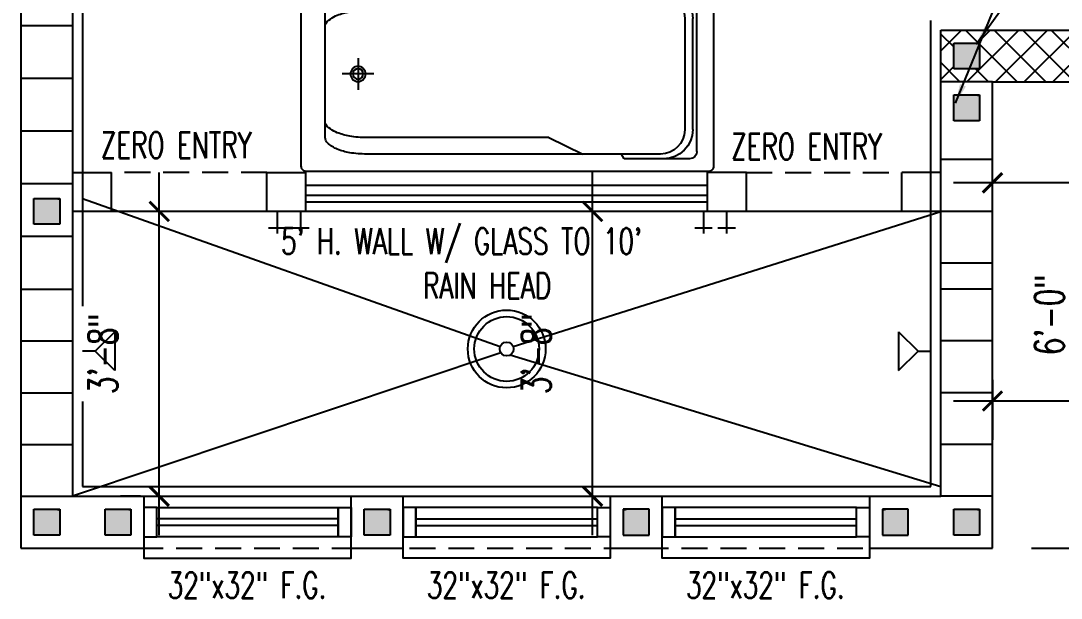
# Model space of a CAD drawing. Header units: inches. Extents: x -25328 to 8149, y -5530 to 4336.
# Drawn here: x -25318.6 to -25158, y 2865.6 to 2954.8 of the extents above; entities that cross this region are included whole.
import ezdxf

# ---------------------------------------------------------------- set-up
doc = ezdxf.new("R2010")
doc.units = ezdxf.units.IN
doc.header["$LTSCALE"] = 16
doc.header["$MEASUREMENT"] = 0
doc.linetypes.add('DASHDOT', pattern=[25.4, 12.7, -6.35, 0, -6.35])
doc.linetypes.add('HIDDEN', pattern=[0.375, 0.25, -0.125])
doc.layers.get('0').update_dxf_attribs({"linetype": 'CONTINUOUS'})
doc.layers.get('DEFPOINTS').update_dxf_attribs({"linetype": 'CONTINUOUS'})
doc.layers.add('AREA', color=7, linetype='HIDDEN', plot=False)
for name, color, linetype in [('B1_1', 6, 'CONTINUOUS'), ('B1_2', 4, 'CONTINUOUS'), ('B1_4', 5, 'CONTINUOUS'), ('BLOCK', 8, 'CONTINUOUS'), ('CELLS', 165, 'CONTINUOUS'), ('CONC', 3, 'CONTINUOUS'), ('COUNTER', 2, 'CONTINUOUS'), ('DIM', 5, 'CONTINUOUS'), ('DIMS', 5, 'CONTINUOUS'), ('DRY WALL', 8, 'CONTINUOUS'), ('FIXTURES', 2, 'CONTINUOUS'), ('TEXT', 11, 'CONTINUOUS'), ('WALLS EXT', 6, 'CONTINUOUS'), ('WALLS INT', 6, 'CONTINUOUS'), ('WINDOWS', 1, 'CONTINUOUS')]:
    doc.layers.add(name, color=color, linetype=linetype)
doc.styles.add('PAYTAS RM', font='romans.shx', dxfattribs={"width": 0.7, "height": 4.5})
doc.styles.add('PAYTS NOTES', font='romans.shx', dxfattribs={"width": 0.7, "height": 4.5})
doc.dimstyles.new('DIM- PAYTAS', dxfattribs={"dimscale": 48, "dimtxt": 0.1, "dimasz": 0.0625, "dimexe": 0.125, "dimexo": 0.125, "dimgap": 0.125, "dimtad": 1, "dimdec": 1, "dimzin": 3, "dimdsep": 46, "dimlunit": 4, "dimtxsty": 'PAYTAS RM', "dimblk": 'ARCHTICK', "dimcen": 0.09, "dimdle": 0.125, "dimclrd": 5, "dimclre": 5, "dimclrt": 11, "dimadec": 0, "dimazin": 0, "dimtfac": 1, "dimtdec": 1, "dimtofl": 0, "dimtmove": 2, "dimatfit": 3, "dimfxl": 0, "dimfrac": 2, "dimtolj": 1, "dimtzin": 3, "dimarcsym": 0})

# ---------------------------------------------------------------- blocks, each defined once
blk = doc.blocks.new('_ArchTick')
at = {"color": 0, "linetype": 'ByBlock', "const_width": 0.15}
blk.add_lwpolyline([(-0.5, -0.5), (0.5, 0.5)], dxfattribs=at)
blk = doc.blocks.new('CELL')
at = {"layer": 'CELLS', "linetype": 'Continuous'}
for p, q in [((-1.99, -1.89), (-1.99, 2.11)), ((-1.99, 2.11), (2.01, 2.11)), ((2.01, 2.11), (2.01, -1.89)), ((2.01, -1.89), (-1.99, -1.89))]:
    blk.add_line(p, q, dxfattribs=at)
for points in [[(-1.99, 2.11), (-1.99, -1.89), (2.01, 2.11), (-0.07, -1.89)], [(2.01, 2.11), (-0.07, -1.89), (2.01, -0.79), (1.71, -1.89)], [(2.01, -0.79), (1.71, -1.89), (2.01, -1.89)]]:
    blk.add_solid(points, dxfattribs=at)
blk = doc.blocks.new('*D391')
at = {"layer": 'CONC', "color": 5, "lineweight": -2, "transparency": 16777216}
blk.add_line((-25230.34, 2875.4), (-25230.34, 2931.4), dxfattribs=at)
at = {"layer": 'DEFPOINTS', "color": 0, "transparency": 16777216}
for p in [(-25230.34, 2925.4), (-25230.34, 2925.4), (-25230.34, 2881.4)]:
    blk.add_point(p, dxfattribs=at)
at = {"layer": 'CONC', "color": 5, "lineweight": -2, "transparency": 16777216, "xscale": 3, "yscale": 3, "zscale": 3}
for p, rotation in [((-25230.34, 2925.4), 90), ((-25230.34, 2881.4), 270)]:
    blk.add_blockref('_ArchTick', p, dxfattribs=dict(at, rotation=rotation))
at = {"layer": 'CONC', "color": 11, "transparency": 16777216, "insert": (-25239.02, 2903.4), "char_height": 4.5, "attachment_point": 5, "rotation": 90, "style": 'PAYTAS RM'}
blk.add_mtext('\\A1;3\'-8"', dxfattribs=at)
blk = doc.blocks.new('*D394')
at = {"layer": 'DEFPOINTS', "color": 0, "transparency": 16777216}
for p in [(-25119.61, 2940.95), (-25168.61, 2929.82), (-25168.61, 2927.4)]:
    blk.add_point(p, dxfattribs=at)
at = {"layer": 'DIM', "color": 5, "lineweight": -2, "transparency": 16777216}
for p, q in [((-25168.61, 2933.4), (-25168.61, 2935.82)), ((-25119.61, 2934.95), (-25119.61, 2923.82)), ((-25113.61, 2929.82), (-25174.61, 2929.82))]:
    blk.add_line(p, q, dxfattribs=at)
at = {"layer": 'DIM', "color": 5, "lineweight": -2, "transparency": 16777216, "xscale": 3, "yscale": 3, "zscale": 3, "rotation": 180}
blk.add_blockref('_ArchTick', (-25168.61, 2929.82), dxfattribs=at)
at = {"layer": 'DIM', "color": 5, "lineweight": -2, "transparency": 16777216, "xscale": 3, "yscale": 3, "zscale": 3}
blk.add_blockref('_ArchTick', (-25119.61, 2929.82), dxfattribs=at)
at = {"layer": 'DIM', "color": 11, "transparency": 16777216, "insert": (-25144.11, 2938.5), "char_height": 4.5, "attachment_point": 5, "style": 'PAYTAS RM', "bg_fill": 3, "box_fill_scale": 1.25, "bg_fill_color": 256, "bg_fill_true_color": 13158600, "bg_fill_transparency": 0}
blk.add_mtext('\\A1;4\'-1"', dxfattribs=at)
blk = doc.blocks.new('3')
at = {"color": 0}
for p, q in [((-2153.3, -1366.9), (-1883.3, -1366.9)), ((-1873.3, -1385.9), (-1883.3, -1366.9)), ((-2183.3, -2034.9), (-2183.3, -1396.9)), ((-2033.3, -1385.9), (-823.3, -1385.9)), ((-1713.3, -1385.9), (-1573.3, -1453.9)), ((-1573.3, -1453.9), (-823.3, -1453.9)), ((-653.3, -1977.9), (-653.3, -1453.9)), ((-2166.3, -1944.9), (-2166.3, -1486.9)), ((-2133.3, -1485.9), (-2133.3, -1945.9)), ((-1573.3, -1977.9), (-1713.3, -2045.9)), ((-1573.3, -1977.9), (-823.3, -1977.9)), ((-2033.3, -2045.9), (-823.3, -2045.9)), ((-1883.3, -2064.9), (-1873.3, -2045.9)), ((-2153.3, -2064.9), (-1883.3, -2064.9))]:
    blk.add_line(p, q, dxfattribs=at)
at = {"color": 0, "linetype": 'DASHDOT'}
for p, q in [((-788.3, -1650.9), (-788.3, -1780.9)), ((-853.3, -1715.9), (-723.3, -1715.9))]:
    blk.add_line(p, q, dxfattribs=at)
at = {"color": 0}
blk.add_lwpolyline([(-2233.3, -2115.9, -0.414214), (-2253.3, -2095.9), (-2253.3, -1335.9, -0.414214), (-2233.3, -1315.9), (-573.3, -1315.9, -0.414214), (-553.3, -1335.9), (-553.3, -2095.9, -0.414214), (-573.3, -2115.9)], format="xyb", close=True, dxfattribs=at)
for radius in [31.3, 21.3]:
    blk.add_circle((-788.3, -1715.9), radius, dxfattribs=at)
for centre, radius, start, end in [((-2153.3, -1396.9), 30, 90, 180), ((-2046.3, -1486.9), 120, 90, 180), ((-2033.3, -1485.9), 100, 90, 180), ((-823.3, -1810), 424.1, 80.5924, 90), ((-794, -1633.1), 244.7, 68.1986, 80.5924), ((-749.6, -1522.2), 125.3, 46.0001, 68.1986), ((-823.3, -1878), 424.1, 80.5924, 90), ((-683.7, -1453.9), 30.4, 0, 46.0001), ((-794, -1701.1), 244.7, 68.1986, 80.5924), ((-749.6, -1590.2), 125.3, 53.4212, 68.1986), ((-695.9, -1529.6), 45.2, 19.6447, 62.4529), ((-695.9, -1902.2), 45.2, 297.5471, 340.3553), ((-2046.3, -1944.9), 120, 180, 270), ((-2033.3, -1945.9), 100, 180, 270), ((-794, -1730.7), 244.7, 279.4076, 291.8014), ((-749.6, -1841.6), 125.3, 291.8014, 306.5788), ((-823.3, -1553.8), 424.1, 270, 279.4076), ((-749.6, -1909.6), 125.3, 291.8014, 313.9999), ((-683.7, -1977.9), 30.4, 313.9999, 0), ((-2153.3, -2034.9), 30, 180, 270), ((-823.3, -1621.8), 424.1, 270, 279.4076), ((-794, -1798.7), 244.7, 279.4076, 291.8014)]:
    blk.add_arc(centre, radius, start, end, dxfattribs=at)
blk = doc.blocks.new('*D409')
at = {"layer": 'DEFPOINTS', "color": 0, "transparency": 16777216}
for p in [(-25168.61, 2945.4), (-25168.61, 2873.4), (-25151.14, 2873.4)]:
    blk.add_point(p, dxfattribs=at)
at = {"layer": 'WALLS INT', "color": 5, "lineweight": -2, "transparency": 16777216}
for p, q in [((-25151.14, 2951.4), (-25151.14, 2867.4)), ((-25162.61, 2945.4), (-25145.14, 2945.4)), ((-25162.61, 2873.4), (-25145.14, 2873.4))]:
    blk.add_line(p, q, dxfattribs=at)
at = {"layer": 'WALLS INT', "color": 5, "lineweight": -2, "transparency": 16777216, "xscale": 3, "yscale": 3, "zscale": 3}
for p, rotation in [((-25151.14, 2945.4), 90), ((-25151.14, 2873.4), 270)]:
    blk.add_blockref('_ArchTick', p, dxfattribs=dict(at, rotation=rotation))
at = {"layer": 'WALLS INT', "color": 11, "transparency": 16777216, "insert": (-25159.82, 2909.4), "char_height": 4.5, "attachment_point": 5, "rotation": 90, "style": 'PAYTAS RM', "bg_fill": 3, "box_fill_scale": 1.25, "bg_fill_color": 256, "bg_fill_true_color": 13158600, "bg_fill_transparency": 0}
blk.add_mtext('\\A1;6\'-0"', dxfattribs=at)
blk = doc.blocks.new('*D410')
at = {"layer": 'DEFPOINTS', "color": 0, "transparency": 16777216}
for p in [(-25297.24, 2925.4), (-25292.61, 2925.4), (-25294.15, 2881.4)]:
    blk.add_point(p, dxfattribs=at)
at = {"layer": 'WALLS INT', "color": 5, "lineweight": -2, "transparency": 16777216}
for p, q in [((-25297.24, 2875.4), (-25297.24, 2931.4)), ((-25298.61, 2925.4), (-25303.24, 2925.4)), ((-25300.15, 2881.4), (-25303.24, 2881.4))]:
    blk.add_line(p, q, dxfattribs=at)
at = {"layer": 'WALLS INT', "color": 5, "lineweight": -2, "transparency": 16777216, "xscale": 3, "yscale": 3, "zscale": 3}
for p, rotation in [((-25297.24, 2925.4), 90), ((-25297.24, 2881.4), 270)]:
    blk.add_blockref('_ArchTick', p, dxfattribs=dict(at, rotation=rotation))
at = {"layer": 'WALLS INT', "color": 11, "transparency": 16777216, "insert": (-25305.92, 2903.4), "char_height": 4.5, "attachment_point": 5, "rotation": 90, "style": 'PAYTAS RM', "bg_fill": 3, "box_fill_scale": 1.25, "bg_fill_color": 256, "bg_fill_true_color": 13158600, "bg_fill_transparency": 0}
blk.add_mtext('\\A1;3\'-8"', dxfattribs=at)
blk = doc.blocks.new('*D419')
at = {"layer": 'DEFPOINTS', "color": 0, "transparency": 16777216}
for p in [(-25168.61, 2905.4), (-25039.61, 2902.3), (-25168.61, 2896.11)]:
    blk.add_point(p, dxfattribs=at)
at = {"layer": 'WALLS INT', "color": 5, "lineweight": -2, "transparency": 16777216}
for p, q in [((-25168.61, 2899.4), (-25168.61, 2890.11)), ((-25033.61, 2896.11), (-25174.61, 2896.11)), ((-25039.61, 2896.3), (-25039.61, 2890.11))]:
    blk.add_line(p, q, dxfattribs=at)
at = {"layer": 'WALLS INT', "color": 5, "lineweight": -2, "transparency": 16777216, "xscale": 3, "yscale": 3, "zscale": 3, "rotation": 180}
blk.add_blockref('_ArchTick', (-25168.61, 2896.11), dxfattribs=at)
at = {"layer": 'WALLS INT', "color": 5, "lineweight": -2, "transparency": 16777216, "xscale": 3, "yscale": 3, "zscale": 3}
blk.add_blockref('_ArchTick', (-25039.61, 2896.11), dxfattribs=at)
at = {"layer": 'WALLS INT', "color": 11, "transparency": 16777216, "insert": (-25104.11, 2904.79), "char_height": 4.5, "attachment_point": 5, "style": 'PAYTAS RM', "bg_fill": 3, "box_fill_scale": 1.25, "bg_fill_color": 256, "bg_fill_true_color": 13158600, "bg_fill_transparency": 0}
blk.add_mtext('\\A1;10\'-9"', dxfattribs=at)

msp = doc.modelspace()

# ---------------------------------------------------------------- hatches: boundary and pattern name
at = {"layer": 'DIMS'}
h = msp.add_hatch(dxfattribs=at)
h.set_pattern_fill('ANSI37', color=8, scale=25, style=0)
h.set_pattern_definition([(45, (-20738.2125, 971.5904), (-2.2097087, 2.2097087), []), (135, (-20738.2125, 971.5904), (-2.2097087, -2.2097087), [])])
h.paths.add_polyline_path([(-25123.35134171, 2953.39772563, 0.180036901), (-25123.3269809, 2947.9955897, 0.0793401354), (-25123.44174424, 2945.39772563), (-25168.60610512, 2945.39772563), (-25176.60610512, 2945.39772563), (-25176.60610512, 2953.39772563)])
h.paths.add_polyline_path([(-25170.60610512, 2951.40038371), (-25174.60610512, 2951.40038371), (-25174.60610512, 2947.40038371), (-25170.60610512, 2947.40038371)], flags=16)

# ---------------------------------------------------------------- linework, layer by layer
at = {"layer": 'AREA'}
msp.add_lwpolyline([(-24854.82709244, 3389.38547928), (-25116.60515584, 3389.38375375), (-25116.60610512, 3533.39772563), (-25206.60610512, 3533.39772563), (-25318.60610512, 3533.39772563), (-25318.60610512, 2909.39772563), (-25318.60610512, 2873.39772563), (-25168.60610512, 2873.39772563), (-25168.60610512, 2909.39772563), (-25168.60610512, 2945.39772563), (-25039.60610512, 2945.39772563), (-25039.60610512, 2993.39772563), (-24955.60610512, 2993.39772563), (-24955.60610512, 2945.39772563), (-24834.60610512, 2945.39772563)], dxfattribs=at)
at = {"layer": 'B1_1'}
msp.add_line((-25206.60610512, 2925.39772563), (-25280.60610512, 2925.39772563), dxfattribs=at)
at = {"layer": 'B1_2'}
msp.add_line((-25310.60610512, 3008.08259488), (-25310.60610512, 2929.39772563), dxfattribs=at)
at = {"layer": 'B1_4', "color": 8, "linetype": 'HIDDEN'}
for p, q in [((-25280.60610512, 2931.39772563), (-25304.60610512, 2931.39772563)), ((-25206.60610512, 2931.39772563), (-25182.60610512, 2931.39772563))]:
    msp.add_line(p, q, dxfattribs=at)
at = {"layer": 'BLOCK'}
for p, q in [((-25318.60610512, 2954.09048617), (-25310.60610512, 2954.09048617)), ((-25318.60610512, 2945.96548617), (-25310.60610512, 2945.96548617)), ((-25168.60610512, 2945.39772563), (-25176.60610512, 2945.39772563)), ((-25318.60610512, 2937.84048617), (-25310.60610512, 2937.84048617)), ((-25168.60610512, 2933.39772563), (-25176.60610512, 2933.39772563)), ((-25318.60610512, 2929.71548617), (-25310.60610512, 2929.71548617)), ((-25168.60610512, 2925.39772563), (-25176.60610512, 2925.39772563)), ((-25318.60610512, 2921.59048617), (-25310.60610512, 2921.59048617)), ((-25168.60610512, 2917.39772563), (-25176.60610512, 2917.39772563)), ((-25318.60610512, 2913.39772563), (-25310.60610512, 2913.39772563)), ((-25318.60610512, 2905.39772563), (-25310.60610512, 2905.39772563)), ((-25318.60610512, 2897.39772563), (-25310.60610512, 2897.39772563)), ((-25318.60610512, 2889.39772563), (-25310.60610512, 2889.39772563)), ((-25318.60610512, 2881.39772563), (-25310.60610512, 2881.39772563))]:
    msp.add_line(p, q, dxfattribs=at)
at = {"layer": 'CONC'}
for p, q in [((-25309.10610512, 2927.39772563), (-25244.61564672, 2904.50607436)), ((-25279.02762652, 2925.39772563), (-25279.02762652, 2921.9593538)), ((-25275.44050514, 2925.39772563), (-25275.44050514, 2921.9593538)), ((-25242.60773342, 2904.53610948), (-25176.60610512, 2925.39772563)), ((-25213.2360986, 2925.39772563), (-25213.2360986, 2921.9593538)), ((-25209.64897722, 2925.39772563), (-25209.64897722, 2921.9593538)), ((-25280.37107001, 2922.8579243), (-25277.68418302, 2922.8579243)), ((-25276.78394864, 2922.8579243), (-25274.09706165, 2922.8579243)), ((-25214.57954209, 2922.8579243), (-25211.8926551, 2922.8579243)), ((-25210.99242072, 2922.8579243), (-25208.30553373, 2922.8579243)), ((-25183.10107715, 2906.80155358), (-25180.10107715, 2903.80155358)), ((-25183.10107715, 2906.80155358), (-25183.10107715, 2900.80155358)), ((-25183.10107715, 2900.80155358), (-25180.10107715, 2903.80155358)), ((-25180.10107715, 2903.80155358), (-25178.10610512, 2903.80155358)), ((-25244.48240838, 2903.5315433), (-25310.60610512, 2881.39772563)), ((-25243.07520904, 2903.21727551), (-25176.60610512, 2882.89772563))]:
    msp.add_line(p, q, dxfattribs=at)
msp.add_circle((-25243.60610512, 2904.14772563), 1.07125537, dxfattribs=at)
at = {"layer": 'COUNTER'}
msp.add_line((-25225.60610512, 2929.39772563), (-25261.60610512, 2929.39772563), dxfattribs=at)
at = {"layer": 'DIMS'}
msp.add_line((-25168.60610512, 2945.39772563), (-25103.10610512, 2945.39772563), dxfattribs=at)
at = {"layer": 'DRY WALL'}
for p, q in [((-25309.10610512, 3265.39772563), (-25309.10610512, 2882.89772563)), ((-25178.10610512, 2882.89772563), (-25178.10610512, 2954.89772563)), ((-25309.10610512, 2882.89772563), (-25178.10610512, 2882.89772563))]:
    msp.add_line(p, q, dxfattribs=at)
at = {"layer": 'WALLS EXT'}
for p, q in [((-25318.60610512, 2996.9014723), (-25318.60610512, 2873.39772563)), ((-25310.60610512, 2996.9014723), (-25310.60610512, 2881.39772563)), ((-25176.60610512, 2881.39772563), (-25176.60610512, 2953.39772563)), ((-25176.60610512, 2953.39772563), (-25047.60610512, 2953.39772563)), ((-25168.60610512, 2873.39772563), (-25168.60610512, 2945.39772563)), ((-25168.60610512, 2945.39772563), (-25097.60610512, 2945.39772563)), ((-25310.60610512, 2881.39772563), (-25176.60610512, 2881.39772563)), ((-25318.60610512, 2873.39772563), (-25299.60610512, 2873.39772563)), ((-25267.60610512, 2873.39772563), (-25259.60610512, 2873.39772563)), ((-25267.60610512, 2873.39772563), (-25259.60610512, 2873.39772563)), ((-25227.60610512, 2873.39772563), (-25219.60610512, 2873.39772563)), ((-25187.60610512, 2873.39772563), (-25168.60610512, 2873.39772563))]:
    msp.add_line(p, q, dxfattribs=at)
at = {"layer": 'WALLS INT'}
for p, q in [((-25310.60610512, 2931.39772563), (-25304.60610512, 2931.39772563)), ((-25304.60610512, 2925.39772563), (-25304.60610512, 2931.39772563)), ((-25280.60610512, 2925.39772563), (-25280.60610512, 2931.39772563)), ((-25280.60610512, 2931.39772563), (-25274.60610512, 2931.39772563)), ((-25274.60610512, 2925.39772563), (-25274.60610512, 2931.39772563)), ((-25212.60610512, 2925.39772563), (-25212.60610512, 2931.39772563)), ((-25206.60610512, 2931.39772563), (-25212.60610512, 2931.39772563)), ((-25206.60610512, 2925.39772563), (-25206.60610512, 2931.39772563)), ((-25182.60610512, 2925.39772563), (-25182.60610512, 2931.39772563)), ((-25176.60610512, 2931.39772563), (-25182.60610512, 2931.39772563)), ((-25212.60610512, 2929.39772563), (-25274.60610512, 2929.39772563)), ((-25274.60610512, 2927.89772563), (-25212.60610512, 2927.89772563)), ((-25274.60610512, 2926.89772563), (-25212.60610512, 2926.89772563)), ((-25304.60610512, 2925.39772563), (-25310.60610512, 2925.39772563)), ((-25176.60610512, 2925.39772563), (-25310.60610512, 2925.39772563)), ((-25176.60610512, 2925.39772563), (-25182.60610512, 2925.39772563))]:
    msp.add_line(p, q, dxfattribs=at)
at = {"layer": 'WALLS INT', "linetype": 'HIDDEN'}
msp.add_line((-25280.60610512, 2925.39772563), (-25304.60610512, 2925.39772563), dxfattribs=at)
at = {"layer": 'WALLS INT'}
for radius in [6, 5]:
    msp.add_circle((-25243.60610512, 2904.14772563), radius, dxfattribs=at)
at = {"layer": 'WINDOWS'}
for p, q in [((-25273.60610512, 2879.63987928), (-25267.60610512, 2879.63987928)), ((-25269.60610512, 2877.38987928), (-25269.60610512, 2879.63987928)), ((-25269.60610512, 2879.63987928), (-25269.60610512, 2875.13987928)), ((-25267.60610512, 2879.63987928), (-25267.60610512, 2875.13987928)), ((-25253.60610512, 2879.63987928), (-25259.60610512, 2879.63987928)), ((-25259.60610512, 2879.63987928), (-25259.60610512, 2875.13987928)), ((-25229.60610512, 2879.63987928), (-25257.60610512, 2879.63987928)), ((-25257.60610512, 2877.38987928), (-25257.60610512, 2879.63987928)), ((-25257.60610512, 2879.63987928), (-25257.60610512, 2875.13987928)), ((-25229.60610512, 2877.38987928), (-25229.60610512, 2879.63987928)), ((-25229.60610512, 2875.13987928), (-25229.60610512, 2879.63987928)), ((-25229.60610512, 2879.63987928), (-25227.60610512, 2879.63987928)), ((-25229.60610512, 2875.13987928), (-25229.60610512, 2879.63987928)), ((-25227.60610512, 2879.63987928), (-25227.60610512, 2875.13987928)), ((-25213.60610512, 2879.63987928), (-25219.60610512, 2879.63987928)), ((-25219.60610512, 2879.63987928), (-25219.60610512, 2875.13987928)), ((-25189.60610512, 2879.63987928), (-25217.60610512, 2879.63987928)), ((-25217.60610512, 2877.38987928), (-25217.60610512, 2879.63987928)), ((-25217.60610512, 2879.63987928), (-25217.60610512, 2875.13987928)), ((-25189.60610512, 2877.38987928), (-25189.60610512, 2879.63987928)), ((-25189.60610512, 2875.13987928), (-25189.60610512, 2879.63987928)), ((-25189.60610512, 2879.63987928), (-25187.60610512, 2879.63987928)), ((-25189.60610512, 2875.13987928), (-25189.60610512, 2879.63987928)), ((-25187.60610512, 2879.63987928), (-25187.60610512, 2875.13987928)), ((-25269.60610512, 2875.13987928), (-25269.60610512, 2877.38987928)), ((-25257.60610512, 2877.88987928), (-25229.60610512, 2877.88987928)), ((-25257.60610512, 2875.13987928), (-25257.60610512, 2877.38987928)), ((-25257.60610512, 2876.88987928), (-25229.60610512, 2876.88987928)), ((-25217.60610512, 2877.88987928), (-25189.60610512, 2877.88987928)), ((-25217.60610512, 2875.13987928), (-25217.60610512, 2877.38987928)), ((-25217.60610512, 2876.88987928), (-25189.60610512, 2876.88987928)), ((-25267.60610512, 2875.13987928), (-25273.60610512, 2875.13987928)), ((-25259.60610512, 2875.13987928), (-25253.60610512, 2875.13987928)), ((-25257.60610512, 2875.13987928), (-25229.60610512, 2875.13987928)), ((-25227.60610512, 2875.13987928), (-25229.60610512, 2875.13987928)), ((-25219.60610512, 2875.13987928), (-25213.60610512, 2875.13987928)), ((-25217.60610512, 2875.13987928), (-25189.60610512, 2875.13987928)), ((-25187.60610512, 2875.13987928), (-25189.60610512, 2875.13987928))]:
    msp.add_line(p, q, dxfattribs=at)
for points in [[(-25227.60610512, 2881.39772563), (-25227.60610512, 2871.84020748), (-25259.60610512, 2871.84020748), (-25259.60610512, 2881.39772563)], [(-25187.60610512, 2881.39772563), (-25187.60610512, 2871.84020748), (-25219.60610512, 2871.84020748), (-25219.60610512, 2881.39772563)]]:
    msp.add_lwpolyline(points, dxfattribs=at)

# ---------------------------------------------------------------- block references
at = {"layer": 'CELLS', "rotation": 90.00000000000001}
for p in [(-25172.49543217, 2949.39121418), (-25172.49543217, 2941.39121418), (-25314.49543217, 2925.39121418), (-25314.49543217, 2877.39121418), (-25263.49543217, 2877.39121418), (-25172.49543217, 2877.39121418)]:
    msp.add_blockref('CELL', p, dxfattribs=at)
at = {"layer": 'CELLS', "xscale": -1, "rotation": 270}
for p in [(-25223.71677807, 2877.39121418), (-25183.71677807, 2877.39121418)]:
    msp.add_blockref('CELL', p, dxfattribs=at)
at = {"layer": 'FIXTURES', "xscale": -0.03750000000000001, "yscale": 0.03750000000000001, "zscale": 0.03750000000000001}
msp.add_blockref('3', (-25296.11446774, 3010.97268202), dxfattribs=at)

# ---------------------------------------------------------------- texts
at = {"layer": 'TEXT', "char_height": 4, "attachment_point": 1, "style": 'PAYTS NOTES'}
for s, insert, width in [('ZERO ENTRY', (-25306.26250256, 2937.63514322), 65.2677699963), ('ZERO ENTRY', (-25208.96197326, 2937.40661206), 65.2677699963), ("5' H. WALL W/ GLASS TO 10'", (-25278.42634022, 2922.81007801), 65.2677699963), ('RAIN HEAD', (-25256.53514271, 2915.92832563), 65.2677699963), ('\\A1;32"x32" F.G.', (-25295.92391581, 2869.64956646), 39.1750147968), ('\\A1;32"x32" F.G.', (-25255.92391581, 2869.64956646), 39.1750147968), ('\\A1;32"x32" F.G.', (-25215.92391581, 2869.64956646), 39.1750147968)]:
    msp.add_mtext(s, dxfattribs=dict(at, insert=insert, width=width))

# ---------------------------------------------------------------- dimensions: what is measured, and where the dimension line sits
at = {"layer": 'CONC'}
dim = msp.add_linear_dim(base=(-25230.34012384, 2925.39772563), p1=(-25230.34012384, 2881.39772563), p2=(-25230.34012384, 2925.39772563), angle=90, dimstyle='DIM- PAYTAS', dxfattribs=at)
dim.commit()
dim.dimension.update_dxf_attribs({"geometry": '*D391', "text_midpoint": (-25239.01869526, 2903.39772563)})

# ---------------------------------------------------------------- leaders
at = {"layer": 'DIMS'}
for points in [[(-25174.31027799, 2942.09630355), (-25155.0335989, 2989.55303872), (-25147.19487281, 2989.86093296)], [(-25171.15435351, 2951.25340015), (-25147.70680558, 2983.74490573), (-25146.76615622, 2983.68959934)]]:
    msp.add_leader(points, dimstyle='DIM- PAYTAS', override={"dimgap": 0.125, "dimtad": 0}, dxfattribs=at)

# ---------------------------------------------------------------- next in the draw order: dimensions: what is measured, and where the dimension line sits
at = {"layer": 'DIM'}
dim = msp.add_linear_dim(base=(-25168.60610512, 2929.81643114), p1=(-25119.60610512, 2940.94683791), p2=(-25168.60610512, 2927.39772563), angle=180, dimstyle='DIM- PAYTAS', override={"dimtfill": 1, "dimarcsym": 2}, dxfattribs=at)
dim.commit()
dim.dimension.update_dxf_attribs({"geometry": '*D394', "text_midpoint": (-25144.10610512, 2938.49500257)})
at = {"layer": 'WALLS INT'}
dim = msp.add_linear_dim(base=(-25297.23844066, 2925.39772563), p1=(-25294.15119889, 2881.39772563), p2=(-25292.60610512, 2925.39772563), angle=90, dimstyle='DIM- PAYTAS', override={"dimtfill": 1, "dimarcsym": 2}, dxfattribs=at)
dim.commit()
dim.dimension.update_dxf_attribs({"geometry": '*D410', "text_midpoint": (-25305.91701208, 2903.39772563)})

# ---------------------------------------------------------------- next in the draw order: linework, layer by layer
at = {"layer": 'CONC'}
for p, q in [((-25304.11113309, 2906.80155358), (-25307.11113309, 2903.80155358)), ((-25304.11113309, 2906.80155358), (-25304.11113309, 2900.80155358)), ((-25307.11113309, 2903.80155358), (-25309.10610512, 2903.80155358)), ((-25304.11113309, 2900.80155358), (-25307.11113309, 2903.80155358))]:
    msp.add_line(p, q, dxfattribs=at)
at = {"layer": 'WINDOWS'}
for p, q in [((-25297.60610512, 2879.63987928), (-25299.60610512, 2879.63987928)), ((-25299.60610512, 2879.63987928), (-25299.60610512, 2875.13987928)), ((-25297.60610512, 2879.63987928), (-25269.60610512, 2879.63987928)), ((-25297.60610512, 2877.38987928), (-25297.60610512, 2879.63987928)), ((-25297.60610512, 2875.13987928), (-25297.60610512, 2879.63987928)), ((-25297.60610512, 2875.13987928), (-25297.60610512, 2879.63987928)), ((-25269.60610512, 2877.88987928), (-25297.60610512, 2877.88987928)), ((-25269.60610512, 2876.88987928), (-25297.60610512, 2876.88987928)), ((-25299.60610512, 2875.13987928), (-25297.60610512, 2875.13987928)), ((-25269.60610512, 2875.13987928), (-25297.60610512, 2875.13987928))]:
    msp.add_line(p, q, dxfattribs=at)
msp.add_lwpolyline([(-25299.60610512, 2881.39772563), (-25299.60610512, 2871.84020748), (-25267.60610512, 2871.84020748), (-25267.60610512, 2881.39772563)], dxfattribs=at)

# ---------------------------------------------------------------- next in the draw order: block references
at = {"layer": 'CELLS', "rotation": 90.0000000000025}
msp.add_blockref('CELL', (-25303.49543217, 2877.39121418), dxfattribs=at)

# ---------------------------------------------------------------- next in the draw order: dimensions: what is measured, and where the dimension line sits
at = {"layer": 'WALLS INT'}
dim = msp.add_linear_dim(base=(-25151.14314316, 2873.39772563), p1=(-25168.60610512, 2945.39772563), p2=(-25168.60610512, 2873.39772563), angle=90, dimstyle='DIM- PAYTAS', override={"dimtfill": 1, "dimarcsym": 2}, dxfattribs=at)
dim.commit()
dim.dimension.update_dxf_attribs({"geometry": '*D409', "text_midpoint": (-25159.82171459, 2909.39772563)})

# ---------------------------------------------------------------- next in the draw order: linework, layer by layer
at = {"layer": 'BLOCK'}
for p, q in [((-25168.60610512, 2913.39772563), (-25176.60610512, 2913.39772563)), ((-25168.60610512, 2905.39772563), (-25176.60610512, 2905.39772563)), ((-25168.60610512, 2897.39772563), (-25176.60610512, 2897.39772563)), ((-25168.60610512, 2889.39772563), (-25176.60610512, 2889.39772563)), ((-25168.60610512, 2881.39772563), (-25176.60610512, 2881.39772563))]:
    msp.add_line(p, q, dxfattribs=at)

# ---------------------------------------------------------------- next in the draw order: dimensions: what is measured, and where the dimension line sits
at = {"layer": 'WALLS INT'}
dim = msp.add_linear_dim(base=(-25168.60610512, 2896.11400937), p1=(-25039.60610512, 2902.2963035), p2=(-25168.60610512, 2905.39772563), angle=180, dimstyle='DIM- PAYTAS', override={"dimtfill": 1, "dimarcsym": 2}, dxfattribs=at)
dim.commit()
dim.dimension.update_dxf_attribs({"geometry": '*D419', "text_midpoint": (-25104.10610512, 2904.7925808)})

doc.saveas('drawing.dxf')
